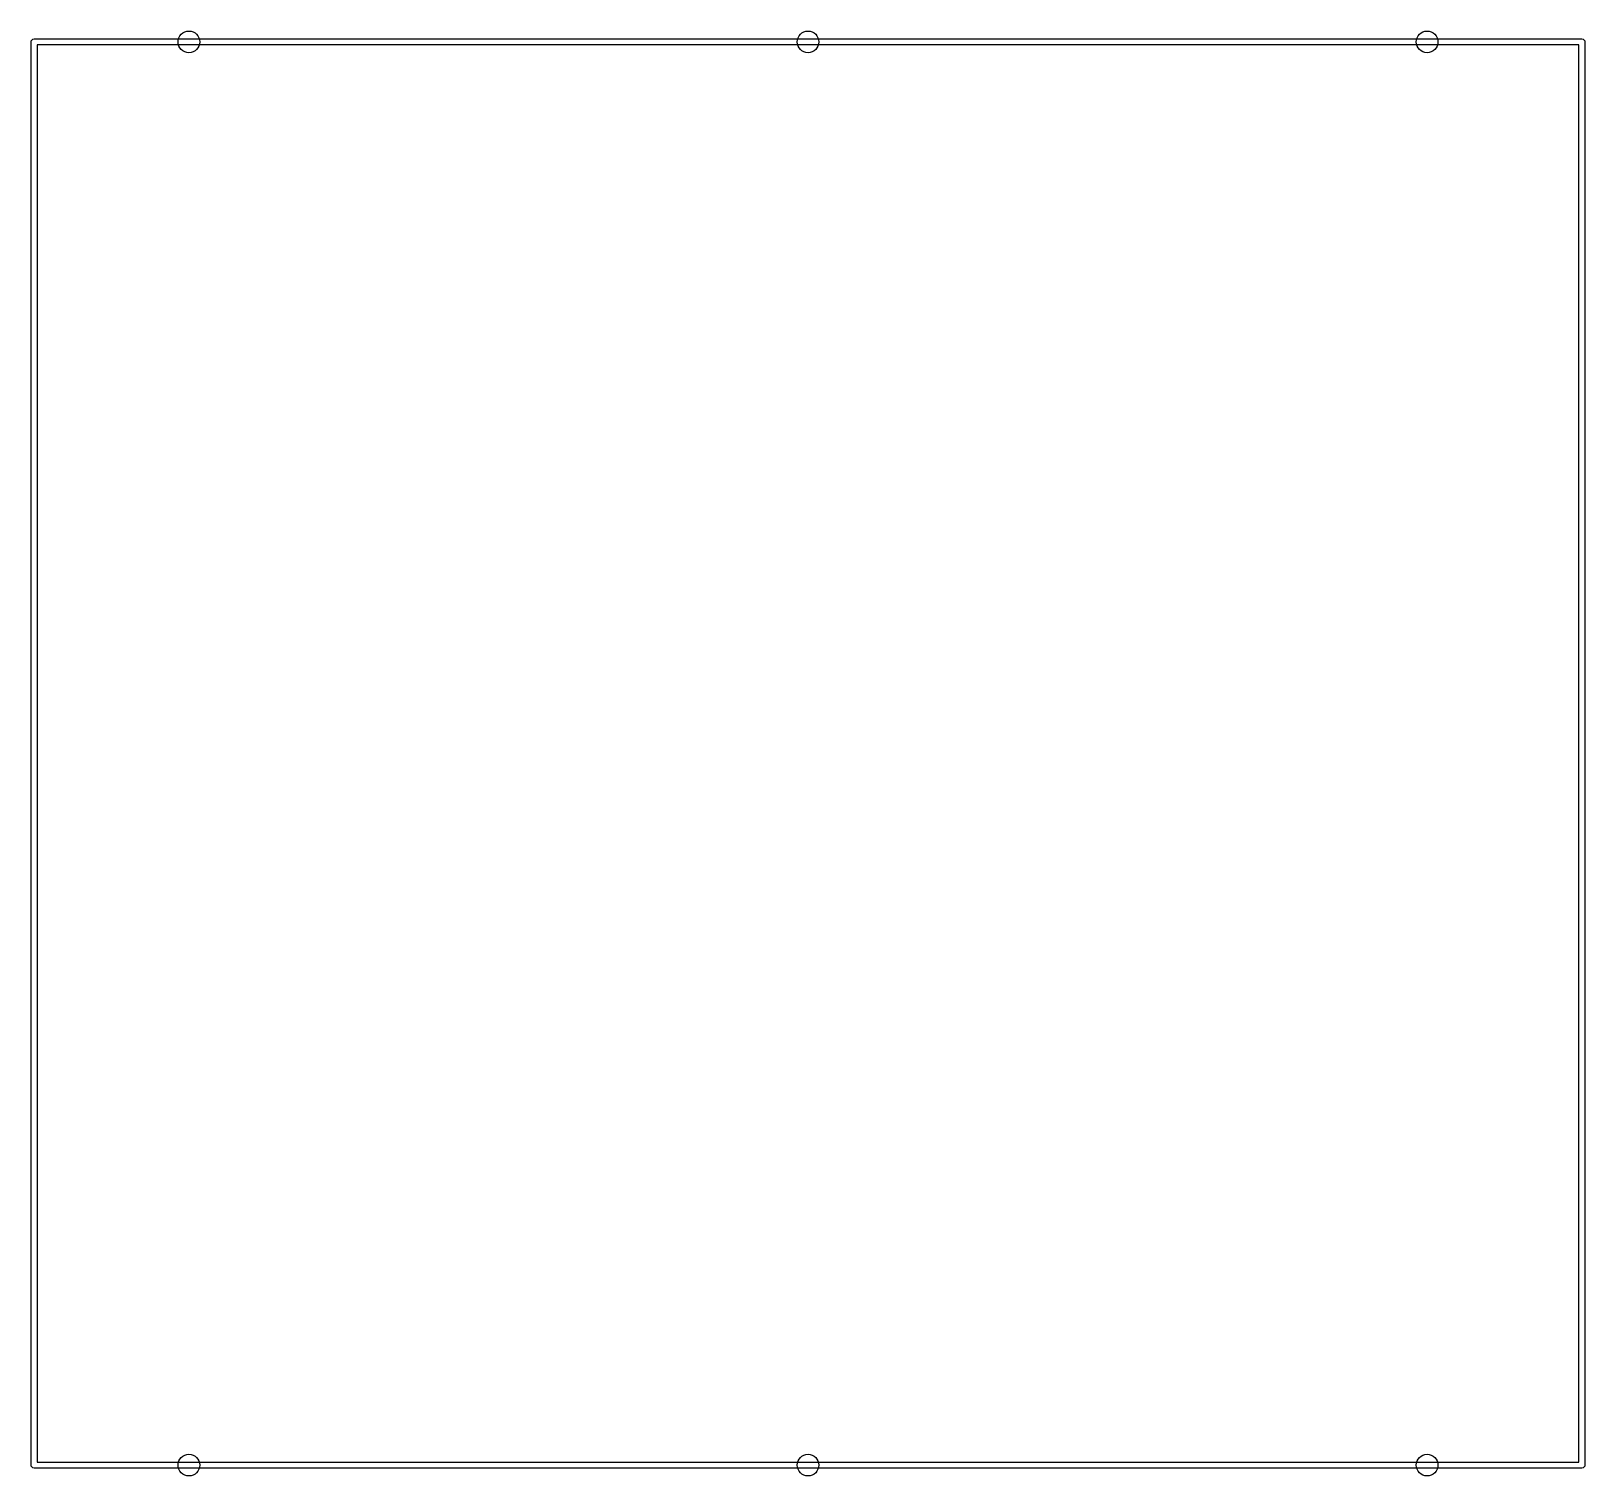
# Model space of a CAD drawing. Extents: x -0.002 to 0.986, y -0.007 to 0.912.
import ezdxf

# ---------------------------------------------------------------- set-up
doc = ezdxf.new("R2010")
doc.units = 0
doc.header["$MEASUREMENT"] = 0
doc.layers.add('BLACK', color=7, linetype='CONTINUOUS')

msp = doc.modelspace()

# ---------------------------------------------------------------- linework, layer by layer
at = {"layer": 'BLACK', "linetype": 'CONTINUOUS'}
for p, q in [((-0.00197, 0.90551), (-0.00182, 0.90627)), ((-0.00197, 0), (-0.00197, 0.90551)), ((-0.00182, 0.90627), (-0.00075, 0.90733)), ((-0.00075, 0.90733), (0, 0.90748)), ((0, 0.90748), (0.98425, 0.90748)), ((0.00197, 0.90354), (0.00197, 0.00197)), ((0.98228, 0.90354), (0.00197, 0.90354)), ((0.98228, 0.00197), (0.98228, 0.90354)), ((0.98425, 0.90748), (0.98501, 0.90733)), ((0.98501, 0.90733), (0.98607, 0.90627)), ((0.98607, 0.90627), (0.98622, 0.90551)), ((0.98622, 0.90551), (0.98622, 0)), ((-0.00182, -0.00075), (-0.00197, 0)), ((0.00197, 0.00197), (0.98228, 0.00197)), ((0.98622, 0), (0.98607, -0.00075)), ((-0.00075, -0.00182), (-0.00182, -0.00075)), ((0, -0.00197), (-0.00075, -0.00182)), ((0.98425, -0.00197), (0, -0.00197)), ((0.98501, -0.00182), (0.98425, -0.00197)), ((0.98607, -0.00075), (0.98501, -0.00182))]:
    msp.add_line(p, q, dxfattribs=at)
at = {"layer": 'BLACK'}
for centre in [(0.09843, 0.90551), (0.49213, 0.90551), (0.88583, 0.90551), (0.09843, 0), (0.49213, 0), (0.88583, 0)]:
    msp.add_circle(centre, 0.00689, dxfattribs=at)

doc.saveas('drawing.dxf')
